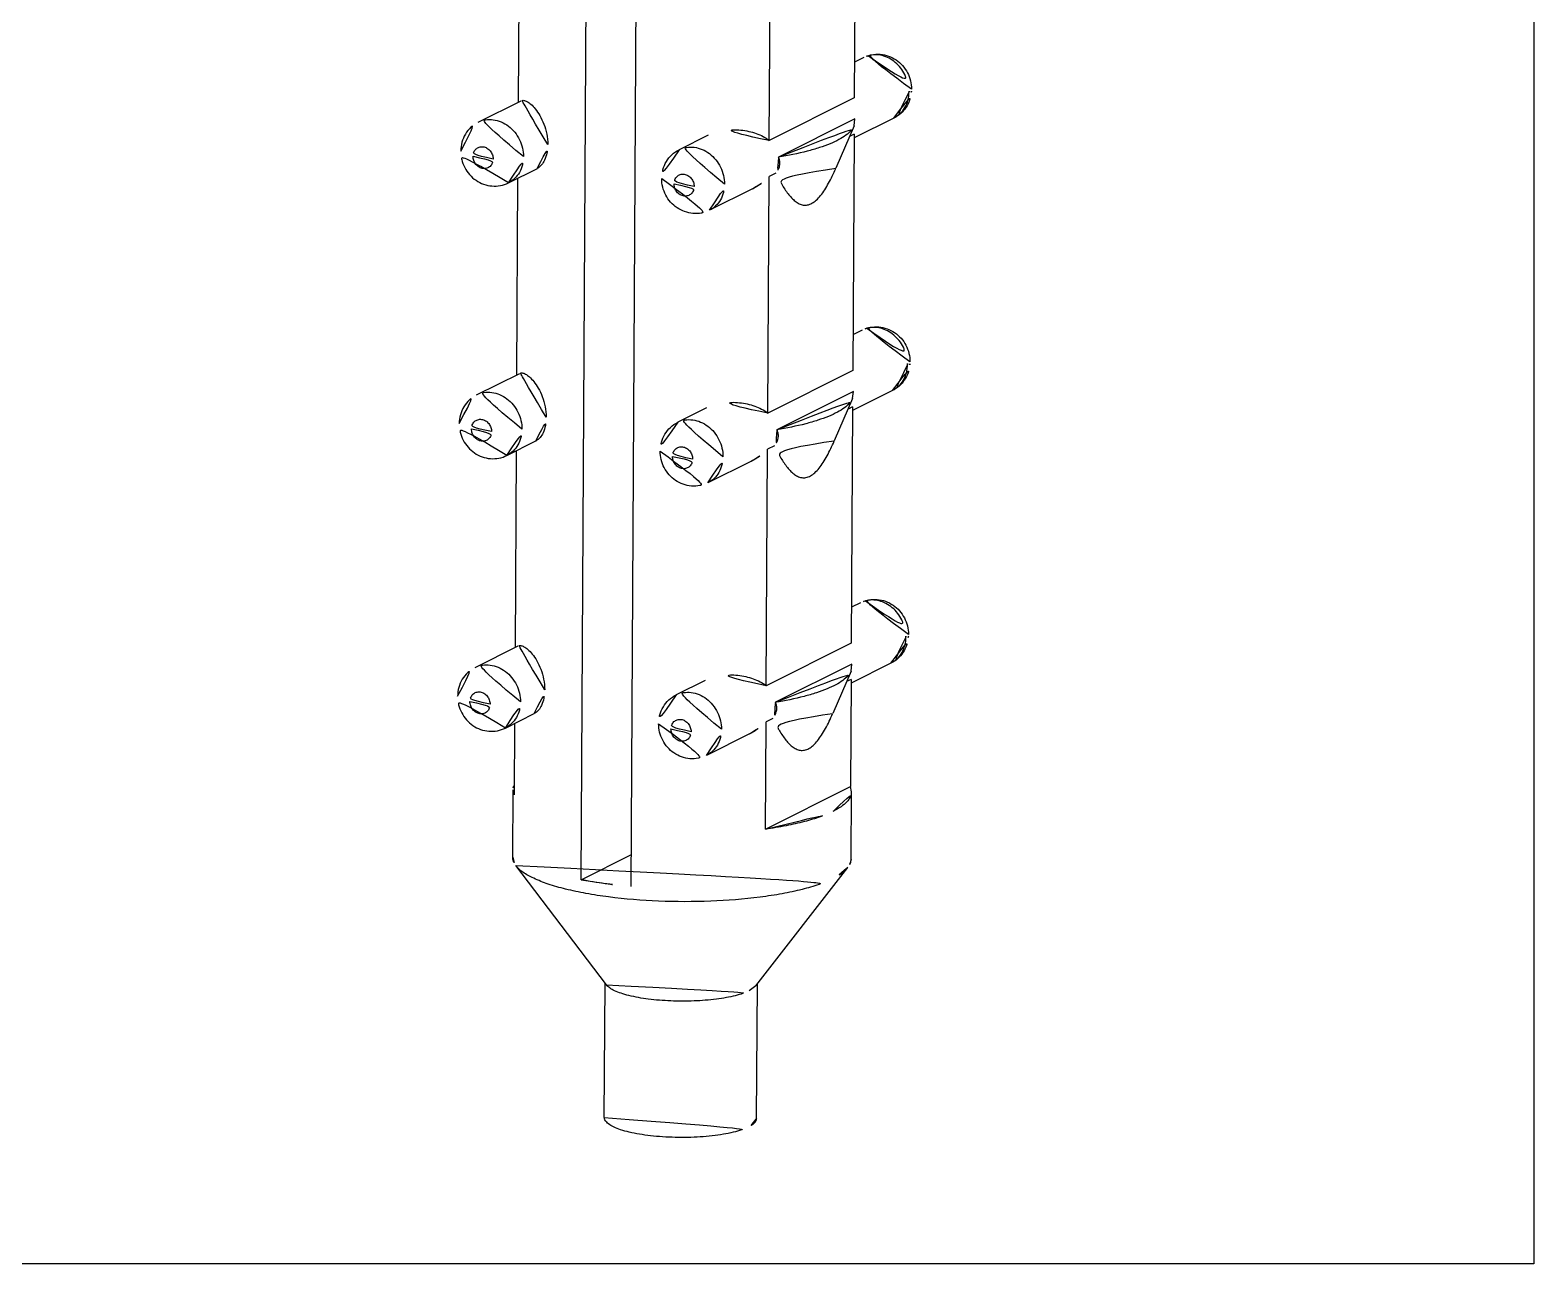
# Model space of a CAD drawing. Extents: x 16296660632 to 16296679688, y -37409620961 to -37409616551.
# Drawn here: x 16296678256.42 to 16296678283.07, y -37409617776.24 to -37409617754.37 of the extents above; entities that cross this region are included whole.
import ezdxf

# ---------------------------------------------------------------- set-up
doc = ezdxf.new("R2010")
doc.units = 0
doc.header["$LTSCALE"] = 10
doc.header["$MEASUREMENT"] = 0
doc.layers.get('0').update_dxf_attribs({"linetype": 'CONTINUOUS'})
doc.layers.add('02___PRT_ALL_AXES', color=7, linetype='CONTINUOUS')

msp = doc.modelspace()

# ---------------------------------------------------------------- linework, layer by layer
at = {"color": 7, "linetype": 'Continuous'}
for p, q in [((16296678266.1833, -37409617769.431892), (16296678266.347839, -37409617740.154747)), ((16296678267.074141, -37409617769.553589), (16296678267.23868, -37409617740.276451)), ((16296678271.03886, -37409617755.94754), (16296678269.68301, -37409617756.625267)), ((16296678271.02413, -37409617756.071159), (16296678271.03886, -37409617755.94754)), ((16296678271.024151, -37409617756.070992), (16296678270.698971, -37409617756.822372)), ((16296678271.02342, -37409617756.218117), (16296678270.9431, -37409617756.25827)), ((16296678269.63707, -37409617756.911102), (16296678269.516689, -37409617756.971283)), ((16296678271.011709, -37409617760.778748), (16296678269.655861, -37409617761.456482)), ((16296678270.996981, -37409617760.902367), (16296678271.011709, -37409617760.778748)), ((16296678270.997, -37409617760.902206), (16296678270.67182, -37409617761.65358)), ((16296678270.99626, -37409617761.049339), (16296678270.915951, -37409617761.089493)), ((16296678269.609921, -37409617761.742317), (16296678269.48954, -37409617761.80249)), ((16296678270.98456, -37409617765.609962), (16296678269.62871, -37409617766.287689)), ((16296678270.96983, -37409617765.733582), (16296678270.98456, -37409617765.609962)), ((16296678270.969851, -37409617765.733414), (16296678270.64467, -37409617766.484787)), ((16296678270.96911, -37409617765.880547), (16296678270.8888, -37409617765.920692)), ((16296678269.582769, -37409617766.573517), (16296678269.462391, -37409617766.633698)), ((16296678264.978029, -37409617767.837837), (16296678264.99752, -37409617767.927116)), ((16296678269.4517, -37409617768.535591), (16296678270.95842, -37409617767.78244)), ((16296678270.977921, -37409617767.871719), (16296678270.95842, -37409617767.78244)), ((16296678266.1833, -37409617769.431892), (16296678267.07733, -37409617768.985008))]:
    msp.add_line(p, q, dxfattribs=at)
msp.add_lwpolyline([(16296678283.07406, -37409617776.240463), (16296678229.75769, -37409617776.240463), (16296678229.75769, -37409617693.900749), (16296678283.07406, -37409617693.900749)], close=True)
for centre, radius, start, end in [((16296678271.393749, -37409617755.259872), 0.447859, 105.0907784, 116.5407124), ((16296678271.363871, -37409617755.465477), 0.632541, 359.6900716, 3.3253834), ((16296678271.4356, -37409617755.41906), 0.604471, 354.7316924, 359.6765207), ((16296678271.3666, -37409617760.091087), 0.447859, 105.0907784, 116.5407124), ((16296678271.33672, -37409617760.296692), 0.632541, 359.6900716, 3.3253834), ((16296678271.408449, -37409617760.250267), 0.604471, 354.7316924, 359.6765207), ((16296678271.339451, -37409617764.922287), 0.447859, 105.0907784, 116.5407124), ((16296678271.38129, -37409617765.081482), 0.604471, 354.7316924, 359.6765207), ((16296678271.309561, -37409617765.127907), 0.632541, 359.6900716, 3.3253834)]:
    msp.add_arc(centre, radius, start, end, dxfattribs=at)
for points, knots in [([(16296678272.04006, -37409617755.422478), (16296678272.04034, -37409617755.371872), (16296678272.02816, -37409617755.270027), (16296678271.973789, -37409617755.126503), (16296678271.8867, -37409617755.000031), (16296678271.771919, -37409617754.898483), (16296678271.635889, -37409617754.828743), (16296678271.48683, -37409617754.796227), (16296678271.334801, -37409617754.804207), (16296678271.23844, -37409617754.836807), (16296678271.19363, -37409617754.859207)], [0, 0, 0, 0, 0.125412163, 0.251172451, 0.376846193, 0.502210914, 0.627115299, 0.751613101, 0.875868664, 1, 1, 1, 1]), ([(16296678271.277149, -37409617754.827461), (16296678271.316299, -37409617754.81691), (16296678271.398951, -37409617754.806213), (16296678271.52446, -37409617754.82254), (16296678271.6462, -37409617754.869682), (16296678271.795851, -37409617754.970551), (16296678271.940121, -37409617755.155121), (16296678271.990049, -37409617755.337341), (16296678271.99534, -37409617755.428787)], [0, 0, 0, 0, 0.114836293, 0.232872755, 0.355002748, 0.481207114, 0.740522847, 1, 1, 1, 1]), ([(16296678271.996401, -37409617755.46891), (16296678271.99612, -37409617755.518112), (16296678271.984159, -37409617755.61512), (16296678271.93079, -37409617755.748833), (16296678271.84539, -37409617755.859398), (16296678271.770189, -37409617755.91256), (16296678271.73016, -37409617755.932571)], [0, 0, 0, 0, 0.26305497, 0.516337838, 0.760764768, 1, 1, 1, 1]), ([(16296678271.730169, -37409617755.932579), (16296678271.77289, -37409617755.911217), (16296678271.85314, -37409617755.856972), (16296678271.948231, -37409617755.74749), (16296678272.01276, -37409617755.617348), (16296678272.0331, -37409617755.522423), (16296678272.037519, -37409617755.474564)], [0, 0, 0, 0, 0.24938222, 0.499005027, 0.74905058, 1, 1, 1, 1]), ([(16296678265.16214, -37409617756.617126), (16296678265.16242, -37409617756.56575), (16296678265.150221, -37409617756.461662), (16296678265.09691, -37409617756.313744), (16296678265.0119, -37409617756.181282), (16296678264.90078, -37409617756.073181), (16296678264.770729, -37409617755.996758), (16296678264.630171, -37409617755.957527), (16296678264.488701, -37409617755.958763), (16296678264.399879, -37409617755.987167), (16296678264.359369, -37409617756.007431)], [0, 0, 0, 0, 0.129451959, 0.261224906, 0.393027892, 0.522644409, 0.648310085, 0.769235401, 0.885888901, 1, 1, 1, 1]), ([(16296678264.049471, -37409617756.517517), (16296678264.04977, -37409617756.465118), (16296678264.063999, -37409617756.360031), (16296678264.126261, -37409617756.214127), (16296678264.22584, -37409617756.090988), (16296678264.312811, -37409617756.030693), (16296678264.359369, -37409617756.007423)], [0, 0, 0, 0, 0.250995241, 0.50113091, 0.750689667, 1, 1, 1, 1]), ([(16296678269.68301, -37409617756.625267), (16296678269.85409, -37409617756.597412), (16296678270.098459, -37409617756.548882), (16296678270.401899, -37409617756.46196), (16296678270.590349, -37409617756.394073), (16296678270.748421, -37409617756.321274), (16296678270.874649, -37409617756.244209), (16296678270.96801, -37409617756.163513), (16296678271.01083, -37409617756.101707), (16296678271.024059, -37409617756.071159)], [0, 0, 0, 0, 0.349334638, 0.501144104, 0.635835368, 0.752632332, 0.851368115, 0.932906752, 1, 1, 1, 1]), ([(16296678264.624081, -37409617756.659279), (16296678264.624229, -37409617756.633636), (16296678264.614941, -37409617756.581581), (16296678264.576509, -37409617756.513268), (16296678264.51866, -37409617756.462418), (16296678264.449039, -37409617756.43689), (16296678264.377569, -37409617756.441833), (16296678264.31649, -37409617756.477783), (16296678264.276621, -37409617756.537949), (16296678264.267891, -37409617756.586128), (16296678264.26775, -37409617756.610603)], [0, 0, 0, 0, 0.13222119, 0.266287333, 0.39709956, 0.521213518, 0.638907507, 0.754510424, 0.873783701, 1, 1, 1, 1]), ([(16296678267.92271, -37409617756.494202), (16296678267.87615, -37409617756.517471), (16296678267.789181, -37409617756.577766), (16296678267.6896, -37409617756.700897), (16296678267.627331, -37409617756.846809), (16296678267.61311, -37409617756.951897), (16296678267.61281, -37409617757.004303)], [0, 0, 0, 0, 0.249297278, 0.498857891, 0.749003889, 1, 1, 1, 1]), ([(16296678268.725479, -37409617757.103897), (16296678268.72576, -37409617757.052528), (16296678268.71356, -37409617756.948441), (16296678268.66025, -37409617756.800507), (16296678268.57523, -37409617756.66806), (16296678268.464121, -37409617756.559959), (16296678268.33407, -37409617756.483543), (16296678268.193501, -37409617756.444313), (16296678268.05204, -37409617756.445534), (16296678267.963209, -37409617756.473953), (16296678267.92271, -37409617756.494209)], [0, 0, 0, 0, 0.129451958, 0.261224906, 0.393027891, 0.522644409, 0.648310085, 0.769235401, 0.885888901, 1, 1, 1, 1]), ([(16296678264.895901, -37409617757.080803), (16296678264.851101, -37409617757.103203), (16296678264.75473, -37409617757.135788), (16296678264.60269, -37409617757.143784), (16296678264.453621, -37409617757.111259), (16296678264.31757, -37409617757.041489), (16296678264.202801, -37409617756.939934), (16296678264.115721, -37409617756.813461), (16296678264.061371, -37409617756.669937), (16296678264.049191, -37409617756.568123), (16296678264.049471, -37409617756.517517)], [0, 0, 0, 0, 0.124126653, 0.248392657, 0.372910641, 0.497833568, 0.623206885, 0.748876612, 0.874606125, 1, 1, 1, 1]), ([(16296678264.26775, -37409617756.610603), (16296678264.267611, -37409617756.636253), (16296678264.276899, -37409617756.688301), (16296678264.315319, -37409617756.756622), (16296678264.37318, -37409617756.807457), (16296678264.442789, -37409617756.833), (16296678264.514271, -37409617756.828056), (16296678264.57535, -37409617756.792099), (16296678264.61521, -37409617756.731941), (16296678264.623949, -37409617756.683762), (16296678264.624081, -37409617756.659279)], [0, 0, 0, 0, 0.13222119, 0.266287333, 0.39709956, 0.521213518, 0.638907507, 0.754510424, 0.873783701, 1, 1, 1, 1]), ([(16296678264.895901, -37409617757.080788), (16296678264.93593, -37409617757.060783), (16296678265.01112, -37409617757.007607), (16296678265.096531, -37409617756.897057), (16296678265.149891, -37409617756.763344), (16296678265.16186, -37409617756.666344), (16296678265.16214, -37409617756.617126)], [0, 0, 0, 0, 0.239235232, 0.483662162, 0.73694503, 1, 1, 1, 1]), ([(16296678269.68301, -37409617756.625267), (16296678269.692209, -37409617756.644737), (16296678269.70694, -37409617756.687782), (16296678269.709749, -37409617756.760674), (16296678269.68651, -37409617756.838913), (16296678269.655609, -37409617756.887413), (16296678269.63707, -37409617756.911102)], [0, 0, 0, 0, 0.211465199, 0.441327156, 0.704593952, 1, 1, 1, 1]), ([(16296678267.61281, -37409617757.004303), (16296678267.61253, -37409617757.054909), (16296678267.62472, -37409617757.156754), (16296678267.679079, -37409617757.300293), (16296678267.76618, -37409617757.42675), (16296678267.880951, -37409617757.528297), (16296678268.016979, -37409617757.598053), (16296678268.16604, -37409617757.630547), (16296678268.318069, -37409617757.622566), (16296678268.41444, -37409617757.589973), (16296678268.45924, -37409617757.567574)], [0, 0, 0, 0, 0.125412162, 0.251172451, 0.376846193, 0.502210914, 0.627115299, 0.751613101, 0.875868664, 1, 1, 1, 1]), ([(16296678268.18742, -37409617757.146057), (16296678268.187571, -37409617757.120407), (16296678268.17828, -37409617757.068359), (16296678268.139851, -37409617757.000053), (16296678268.082001, -37409617756.949203), (16296678268.012381, -37409617756.923668), (16296678267.94091, -37409617756.928596), (16296678267.879829, -37409617756.964561), (16296678267.83996, -37409617757.024727), (16296678267.83123, -37409617757.072906), (16296678267.831091, -37409617757.097382)], [0, 0, 0, 0, 0.132221257, 0.26628734, 0.397099522, 0.521213448, 0.638907473, 0.75451043, 0.873783761, 1, 1, 1, 1]), ([(16296678270.696831, -37409617756.827332), (16296678270.65831, -37409617756.916412), (16296678270.597931, -37409617757.045242), (16296678270.505251, -37409617757.203697), (16296678270.433969, -37409617757.304703), (16296678270.359261, -37409617757.386742), (16296678270.281281, -37409617757.445557), (16296678270.20051, -37409617757.477142), (16296678270.12019, -37409617757.478378), (16296678270.04517, -37409617757.453117), (16296678269.97617, -37409617757.408028), (16296678269.911791, -37409617757.347939), (16296678269.82876, -37409617757.249184), (16296678269.734791, -37409617757.103104), (16296678269.66923, -37409617756.977333), (16296678269.63707, -37409617756.911102)], [0, 0, 0, 0, 0.173087809, 0.253248541, 0.327149648, 0.39319113, 0.450410232, 0.499910326, 0.545212741, 0.590633428, 0.638989322, 0.691185098, 0.747191114, 0.868708797, 1, 1, 1, 1]), ([(16296678267.831091, -37409617757.097382), (16296678267.83095, -37409617757.123016), (16296678267.840231, -37409617757.175079), (16296678267.87866, -37409617757.243401), (16296678267.93652, -37409617757.294243), (16296678268.00613, -37409617757.319771), (16296678268.0776, -37409617757.314827), (16296678268.138691, -37409617757.278877), (16296678268.178551, -37409617757.218719), (16296678268.18729, -37409617757.17054), (16296678268.18742, -37409617757.146057)], [0, 0, 0, 0, 0.132221257, 0.26628734, 0.397099522, 0.521213448, 0.638907473, 0.75451043, 0.873783761, 1, 1, 1, 1]), ([(16296678268.45924, -37409617757.567574), (16296678268.499269, -37409617757.547546), (16296678268.574459, -37409617757.494392), (16296678268.659861, -37409617757.383827), (16296678268.71323, -37409617757.250107), (16296678268.725201, -37409617757.153107), (16296678268.725479, -37409617757.103897)], [0, 0, 0, 0, 0.239235232, 0.483662162, 0.73694503, 1, 1, 1, 1]), ([(16296678272.012911, -37409617760.253677), (16296678272.013189, -37409617760.203079), (16296678272.001011, -37409617760.101227), (16296678271.94664, -37409617759.957703), (16296678271.859541, -37409617759.831238), (16296678271.74477, -37409617759.729691), (16296678271.60874, -37409617759.659943), (16296678271.459681, -37409617759.627434), (16296678271.30765, -37409617759.635422), (16296678271.21129, -37409617759.668007), (16296678271.166479, -37409617759.690407)], [0, 0, 0, 0, 0.125412163, 0.251172451, 0.376846193, 0.502210914, 0.627115299, 0.751613101, 0.875868664, 1, 1, 1, 1]), ([(16296678271.25, -37409617759.658669), (16296678271.28915, -37409617759.648117), (16296678271.371799, -37409617759.637428), (16296678271.497311, -37409617759.653748), (16296678271.619049, -37409617759.700897), (16296678271.7687, -37409617759.801758), (16296678271.91297, -37409617759.986343), (16296678271.9629, -37409617760.168549), (16296678271.968189, -37409617760.260002)], [0, 0, 0, 0, 0.114836293, 0.232872755, 0.355002748, 0.481207114, 0.740522847, 1, 1, 1, 1]), ([(16296678271.703011, -37409617760.763786), (16296678271.745741, -37409617760.742432), (16296678271.825991, -37409617760.688179), (16296678271.92108, -37409617760.578697), (16296678271.985609, -37409617760.448563), (16296678272.005951, -37409617760.353638), (16296678272.010361, -37409617760.305771)], [0, 0, 0, 0, 0.24938222, 0.499005027, 0.74905058, 1, 1, 1, 1]), ([(16296678271.96925, -37409617760.300117), (16296678271.968969, -37409617760.349327), (16296678271.957001, -37409617760.446327), (16296678271.903641, -37409617760.580048), (16296678271.818239, -37409617760.690613), (16296678271.74304, -37409617760.743767), (16296678271.703011, -37409617760.763779)], [0, 0, 0, 0, 0.26305497, 0.516337838, 0.760764768, 1, 1, 1, 1]), ([(16296678265.134979, -37409617761.448334), (16296678265.135269, -37409617761.396973), (16296678265.12307, -37409617761.29287), (16296678265.069759, -37409617761.144943), (16296678264.984739, -37409617761.012489), (16296678264.873631, -37409617760.904404), (16296678264.74358, -37409617760.827972), (16296678264.60301, -37409617760.788742), (16296678264.46155, -37409617760.78997), (16296678264.372721, -37409617760.81839), (16296678264.33222, -37409617760.838638)], [0, 0, 0, 0, 0.129451959, 0.261224906, 0.393027892, 0.522644409, 0.648310085, 0.769235401, 0.885888901, 1, 1, 1, 1]), ([(16296678264.02232, -37409617761.348732), (16296678264.022619, -37409617761.296333), (16296678264.03684, -37409617761.191238), (16296678264.0991, -37409617761.045341), (16296678264.19869, -37409617760.922203), (16296678264.28566, -37409617760.861908), (16296678264.33222, -37409617760.838631)], [0, 0, 0, 0, 0.250995241, 0.50113091, 0.750689667, 1, 1, 1, 1]), ([(16296678269.655861, -37409617761.456482), (16296678269.826941, -37409617761.428627), (16296678270.07131, -37409617761.380089), (16296678270.37475, -37409617761.293167), (16296678270.56319, -37409617761.225281), (16296678270.72127, -37409617761.152473), (16296678270.8475, -37409617761.075417), (16296678270.940861, -37409617760.994713), (16296678270.983681, -37409617760.932907), (16296678270.99691, -37409617760.902367)], [0, 0, 0, 0, 0.349334638, 0.501144104, 0.635835368, 0.752632332, 0.851368115, 0.932906752, 1, 1, 1, 1]), ([(16296678264.59693, -37409617761.490494), (16296678264.59708, -37409617761.464851), (16296678264.58779, -37409617761.412788), (16296678264.54936, -37409617761.344467), (16296678264.49151, -37409617761.293633), (16296678264.42189, -37409617761.268097), (16296678264.35042, -37409617761.273041), (16296678264.289339, -37409617761.308998), (16296678264.24947, -37409617761.369164), (16296678264.24074, -37409617761.417343), (16296678264.240601, -37409617761.441818)], [0, 0, 0, 0, 0.13222119, 0.266287333, 0.39709956, 0.521213518, 0.638907507, 0.754510424, 0.873783701, 1, 1, 1, 1]), ([(16296678267.895559, -37409617761.325409), (16296678267.849001, -37409617761.348679), (16296678267.76203, -37409617761.408974), (16296678267.662451, -37409617761.53212), (16296678267.60018, -37409617761.678017), (16296678267.58596, -37409617761.783112), (16296678267.585661, -37409617761.83551)], [0, 0, 0, 0, 0.249297278, 0.498857891, 0.749003889, 1, 1, 1, 1]), ([(16296678268.69832, -37409617761.935112), (16296678268.69861, -37409617761.883743), (16296678268.686411, -37409617761.779648), (16296678268.633089, -37409617761.631721), (16296678268.54808, -37409617761.499268), (16296678268.43697, -37409617761.391167), (16296678268.306919, -37409617761.314751), (16296678268.166349, -37409617761.27552), (16296678268.024891, -37409617761.276749), (16296678267.93606, -37409617761.305168), (16296678267.895559, -37409617761.325417)], [0, 0, 0, 0, 0.129451958, 0.261224906, 0.393027891, 0.522644409, 0.648310085, 0.769235401, 0.885888901, 1, 1, 1, 1]), ([(16296678264.86875, -37409617761.91201), (16296678264.82395, -37409617761.934402), (16296678264.727579, -37409617761.967003), (16296678264.575541, -37409617761.974983), (16296678264.42646, -37409617761.942467), (16296678264.290421, -37409617761.872704), (16296678264.17564, -37409617761.771141), (16296678264.08857, -37409617761.644669), (16296678264.03422, -37409617761.50116), (16296678264.022039, -37409617761.39933), (16296678264.02232, -37409617761.348732)], [0, 0, 0, 0, 0.124126653, 0.248392657, 0.372910641, 0.497833568, 0.623206885, 0.748876612, 0.874606125, 1, 1, 1, 1]), ([(16296678264.240601, -37409617761.441818), (16296678264.240459, -37409617761.467461), (16296678264.249741, -37409617761.519524), (16296678264.28817, -37409617761.58783), (16296678264.346029, -37409617761.638672), (16296678264.41564, -37409617761.664207), (16296678264.48711, -37409617761.659271), (16296678264.548189, -37409617761.623306), (16296678264.58806, -37409617761.563148), (16296678264.5968, -37409617761.514969), (16296678264.59693, -37409617761.490494)], [0, 0, 0, 0, 0.13222119, 0.266287333, 0.39709956, 0.521213518, 0.638907507, 0.754510424, 0.873783701, 1, 1, 1, 1]), ([(16296678264.86875, -37409617761.912003), (16296678264.90877, -37409617761.891983), (16296678264.983971, -37409617761.838821), (16296678265.06937, -37409617761.728256), (16296678265.12274, -37409617761.594551), (16296678265.13471, -37409617761.497543), (16296678265.134979, -37409617761.448334)], [0, 0, 0, 0, 0.239235232, 0.483662162, 0.73694503, 1, 1, 1, 1]), ([(16296678269.655861, -37409617761.456482), (16296678269.66506, -37409617761.475952), (16296678269.67979, -37409617761.518997), (16296678269.6826, -37409617761.591873), (16296678269.659361, -37409617761.670113), (16296678269.62846, -37409617761.718628), (16296678269.609921, -37409617761.742317)], [0, 0, 0, 0, 0.211465199, 0.441327156, 0.704593952, 1, 1, 1, 1]), ([(16296678267.585661, -37409617761.83551), (16296678267.585381, -37409617761.886124), (16296678267.597561, -37409617761.987961), (16296678267.65193, -37409617762.131493), (16296678267.739031, -37409617762.257957), (16296678267.8538, -37409617762.359497), (16296678267.98983, -37409617762.429253), (16296678268.138889, -37409617762.461761), (16296678268.29092, -37409617762.453773), (16296678268.38728, -37409617762.421181), (16296678268.432091, -37409617762.398788)], [0, 0, 0, 0, 0.125412162, 0.251172451, 0.376846193, 0.502210914, 0.627115299, 0.751613101, 0.875868664, 1, 1, 1, 1]), ([(16296678268.160271, -37409617761.977272), (16296678268.160419, -37409617761.95163), (16296678268.151119, -37409617761.899567), (16296678268.1127, -37409617761.831253), (16296678268.05485, -37409617761.780411), (16296678267.985229, -37409617761.754883), (16296678267.913759, -37409617761.759811), (16296678267.852671, -37409617761.795776), (16296678267.812811, -37409617761.855927), (16296678267.804079, -37409617761.904114), (16296678267.80394, -37409617761.928589)], [0, 0, 0, 0, 0.132221257, 0.26628734, 0.397099522, 0.521213448, 0.638907473, 0.75451043, 0.873783761, 1, 1, 1, 1]), ([(16296678270.66968, -37409617761.658546), (16296678270.631161, -37409617761.74762), (16296678270.57078, -37409617761.876457), (16296678270.4781, -37409617762.034912), (16296678270.40682, -37409617762.13591), (16296678270.332109, -37409617762.217957), (16296678270.254129, -37409617762.276756), (16296678270.173361, -37409617762.308357), (16296678270.093031, -37409617762.309593), (16296678270.018021, -37409617762.284317), (16296678269.94902, -37409617762.239243), (16296678269.88463, -37409617762.179153), (16296678269.801611, -37409617762.080391), (16296678269.70764, -37409617761.934303), (16296678269.642071, -37409617761.808533), (16296678269.609921, -37409617761.742317)], [0, 0, 0, 0, 0.173087809, 0.253248541, 0.327149648, 0.39319113, 0.450410232, 0.499910326, 0.545212741, 0.590633428, 0.638989322, 0.691185098, 0.747191114, 0.868708797, 1, 1, 1, 1]), ([(16296678267.80394, -37409617761.928589), (16296678267.803789, -37409617761.954239), (16296678267.81308, -37409617762.006287), (16296678267.851509, -37409617762.074608), (16296678267.909361, -37409617762.12545), (16296678267.978979, -37409617762.150993), (16296678268.050449, -37409617762.146049), (16296678268.11153, -37409617762.110077), (16296678268.1514, -37409617762.049927), (16296678268.16013, -37409617762.001747), (16296678268.160271, -37409617761.977272)], [0, 0, 0, 0, 0.132221257, 0.26628734, 0.397099522, 0.521213448, 0.638907473, 0.75451043, 0.873783761, 1, 1, 1, 1]), ([(16296678268.432091, -37409617762.398781), (16296678268.472111, -37409617762.378761), (16296678268.54731, -37409617762.3256), (16296678268.63271, -37409617762.215042), (16296678268.686081, -37409617762.081329), (16296678268.69805, -37409617761.984322), (16296678268.69832, -37409617761.935112)], [0, 0, 0, 0, 0.239235232, 0.483662162, 0.73694503, 1, 1, 1, 1]), ([(16296678271.98576, -37409617765.0849), (16296678271.98604, -37409617765.034286), (16296678271.97385, -37409617764.932449), (16296678271.919491, -37409617764.788918), (16296678271.83239, -37409617764.662453), (16296678271.717621, -37409617764.560913), (16296678271.581579, -37409617764.491158), (16296678271.432529, -37409617764.458649), (16296678271.2805, -37409617764.466637), (16296678271.184139, -37409617764.499229), (16296678271.13933, -37409617764.521622)], [0, 0, 0, 0, 0.125412163, 0.251172451, 0.376846193, 0.502210914, 0.627115299, 0.751613101, 0.875868664, 1, 1, 1, 1]), ([(16296678271.222851, -37409617764.489883), (16296678271.26199, -37409617764.479317), (16296678271.34465, -37409617764.468643), (16296678271.47015, -37409617764.484962), (16296678271.59189, -37409617764.532097), (16296678271.74155, -37409617764.632973), (16296678271.88582, -37409617764.817543), (16296678271.93574, -37409617764.999763), (16296678271.94104, -37409617765.091209)], [0, 0, 0, 0, 0.114836293, 0.232872755, 0.355002748, 0.481207114, 0.740522847, 1, 1, 1, 1]), ([(16296678271.675859, -37409617765.595001), (16296678271.71859, -37409617765.573639), (16296678271.79884, -37409617765.519386), (16296678271.89393, -37409617765.409897), (16296678271.95846, -37409617765.27977), (16296678271.9788, -37409617765.184837), (16296678271.98321, -37409617765.136993)], [0, 0, 0, 0, 0.24938222, 0.499005027, 0.74905058, 1, 1, 1, 1]), ([(16296678271.942101, -37409617765.131317), (16296678271.94182, -37409617765.180527), (16296678271.92985, -37409617765.277542), (16296678271.87649, -37409617765.411247), (16296678271.79108, -37409617765.521812), (16296678271.715891, -37409617765.574966), (16296678271.675859, -37409617765.594994)], [0, 0, 0, 0, 0.26305497, 0.516337838, 0.760764768, 1, 1, 1, 1]), ([(16296678265.10783, -37409617766.279549), (16296678265.10812, -37409617766.228172), (16296678265.095921, -37409617766.124077), (16296678265.042601, -37409617765.976158), (16296678264.95759, -37409617765.843697), (16296678264.846479, -37409617765.735603), (16296678264.716431, -37409617765.65918), (16296678264.575859, -37409617765.619949), (16296678264.434401, -37409617765.621178), (16296678264.34557, -37409617765.649597), (16296678264.305071, -37409617765.669853)], [0, 0, 0, 0, 0.129451959, 0.261224906, 0.393027892, 0.522644409, 0.648310085, 0.769235401, 0.885888901, 1, 1, 1, 1]), ([(16296678263.995171, -37409617766.179947), (16296678263.99547, -37409617766.127541), (16296678264.009689, -37409617766.022453), (16296678264.071951, -37409617765.876556), (16296678264.171539, -37409617765.75341), (16296678264.258511, -37409617765.693123), (16296678264.305071, -37409617765.669853)], [0, 0, 0, 0, 0.250995241, 0.50113091, 0.750689667, 1, 1, 1, 1]), ([(16296678269.62871, -37409617766.287689), (16296678269.799789, -37409617766.259827), (16296678270.044161, -37409617766.211304), (16296678270.347601, -37409617766.124367), (16296678270.536039, -37409617766.056488), (16296678270.69412, -37409617765.983688), (16296678270.820351, -37409617765.906631), (16296678270.91371, -37409617765.825928), (16296678270.95653, -37409617765.76413), (16296678270.969761, -37409617765.733582)], [0, 0, 0, 0, 0.349334638, 0.501144104, 0.635835368, 0.752632332, 0.851368115, 0.932906752, 1, 1, 1, 1]), ([(16296678264.56978, -37409617766.321701), (16296678264.569929, -37409617766.296059), (16296678264.560631, -37409617766.244003), (16296678264.522209, -37409617766.175682), (16296678264.464359, -37409617766.12484), (16296678264.394739, -37409617766.099312), (16296678264.323271, -37409617766.104248), (16296678264.26218, -37409617766.140213), (16296678264.222321, -37409617766.200371), (16296678264.213579, -37409617766.248543), (16296678264.213449, -37409617766.273033)], [0, 0, 0, 0, 0.13222119, 0.266287333, 0.39709956, 0.521213518, 0.638907507, 0.754510424, 0.873783701, 1, 1, 1, 1]), ([(16296678268.671169, -37409617766.766327), (16296678268.671459, -37409617766.714951), (16296678268.65926, -37409617766.610863), (16296678268.60594, -37409617766.462936), (16296678268.520929, -37409617766.330467), (16296678268.409821, -37409617766.222382), (16296678268.27977, -37409617766.145958), (16296678268.1392, -37409617766.106728), (16296678267.99774, -37409617766.107964), (16296678267.908911, -37409617766.136383), (16296678267.86841, -37409617766.156631)], [0, 0, 0, 0, 0.129451958, 0.261224906, 0.393027891, 0.522644409, 0.648310085, 0.769235401, 0.885888901, 1, 1, 1, 1]), ([(16296678264.8416, -37409617766.743217), (16296678264.796789, -37409617766.76561), (16296678264.70043, -37409617766.79821), (16296678264.548389, -37409617766.806198), (16296678264.399309, -37409617766.773666), (16296678264.263269, -37409617766.703911), (16296678264.148491, -37409617766.602348), (16296678264.06142, -37409617766.475883), (16296678264.007059, -37409617766.332367), (16296678263.99489, -37409617766.230553), (16296678263.995171, -37409617766.179947)], [0, 0, 0, 0, 0.124126653, 0.248392657, 0.372910641, 0.497833568, 0.623206885, 0.748876612, 0.874606125, 1, 1, 1, 1]), ([(16296678264.213449, -37409617766.273033), (16296678264.213301, -37409617766.298668), (16296678264.222589, -37409617766.350723), (16296678264.261021, -37409617766.419037), (16296678264.318871, -37409617766.469887), (16296678264.388491, -37409617766.495407), (16296678264.459961, -37409617766.490479), (16296678264.52104, -37409617766.454521), (16296678264.560909, -37409617766.394363), (16296678264.569639, -37409617766.346184), (16296678264.56978, -37409617766.321701)], [0, 0, 0, 0, 0.13222119, 0.266287333, 0.39709956, 0.521213518, 0.638907507, 0.754510424, 0.873783701, 1, 1, 1, 1]), ([(16296678264.8416, -37409617766.74321), (16296678264.88162, -37409617766.723198), (16296678264.95682, -37409617766.670036), (16296678265.042219, -37409617766.559471), (16296678265.095591, -37409617766.425758), (16296678265.107559, -37409617766.328751), (16296678265.10783, -37409617766.279549)], [0, 0, 0, 0, 0.239235232, 0.483662162, 0.73694503, 1, 1, 1, 1]), ([(16296678267.868401, -37409617766.156616), (16296678267.82185, -37409617766.179893), (16296678267.73488, -37409617766.240189), (16296678267.63529, -37409617766.363327), (16296678267.57303, -37409617766.509216), (16296678267.558809, -37409617766.614319), (16296678267.55851, -37409617766.666733)], [0, 0, 0, 0, 0.249297278, 0.498857891, 0.749003889, 1, 1, 1, 1]), ([(16296678269.62871, -37409617766.287689), (16296678269.637911, -37409617766.307167), (16296678269.652639, -37409617766.350197), (16296678269.655451, -37409617766.423088), (16296678269.63221, -37409617766.501328), (16296678269.601311, -37409617766.549843), (16296678269.582769, -37409617766.573517)], [0, 0, 0, 0, 0.211465199, 0.441327156, 0.704593952, 1, 1, 1, 1]), ([(16296678267.55851, -37409617766.666733), (16296678267.558229, -37409617766.717331), (16296678267.57041, -37409617766.819168), (16296678267.624769, -37409617766.962708), (16296678267.71187, -37409617767.089172), (16296678267.826651, -37409617767.190712), (16296678267.962681, -37409617767.260468), (16296678268.11174, -37409617767.292976), (16296678268.263769, -37409617767.284981), (16296678268.36013, -37409617767.252403), (16296678268.40494, -37409617767.230003)], [0, 0, 0, 0, 0.125412162, 0.251172451, 0.376846193, 0.502210914, 0.627115299, 0.751613101, 0.875868664, 1, 1, 1, 1]), ([(16296678268.13312, -37409617766.808479), (16296678268.133261, -37409617766.782837), (16296678268.12397, -37409617766.730782), (16296678268.08555, -37409617766.66246), (16296678268.027691, -37409617766.611618), (16296678267.958071, -37409617766.58609), (16296678267.8866, -37409617766.591026), (16296678267.82552, -37409617766.626984), (16296678267.78566, -37409617766.687149), (16296678267.77692, -37409617766.735321), (16296678267.776791, -37409617766.759804)], [0, 0, 0, 0, 0.132221257, 0.26628734, 0.397099522, 0.521213448, 0.638907473, 0.75451043, 0.873783761, 1, 1, 1, 1]), ([(16296678270.64253, -37409617766.489754), (16296678270.60401, -37409617766.578827), (16296678270.543631, -37409617766.707657), (16296678270.450939, -37409617766.866119), (16296678270.379669, -37409617766.967117), (16296678270.30496, -37409617767.049156), (16296678270.22698, -37409617767.107979), (16296678270.1462, -37409617767.139557), (16296678270.06588, -37409617767.1408), (16296678269.99087, -37409617767.11554), (16296678269.921869, -37409617767.07045), (16296678269.857479, -37409617767.010353), (16296678269.77446, -37409617766.911613), (16296678269.680479, -37409617766.765518), (16296678269.61492, -37409617766.639748), (16296678269.582769, -37409617766.573517)], [0, 0, 0, 0, 0.173087809, 0.253248541, 0.327149648, 0.39319113, 0.450410232, 0.499910326, 0.545212741, 0.590633428, 0.638989322, 0.691185098, 0.747191114, 0.868708797, 1, 1, 1, 1]), ([(16296678267.776791, -37409617766.759804), (16296678267.77664, -37409617766.785454), (16296678267.785931, -37409617766.837502), (16296678267.82436, -37409617766.905823), (16296678267.88221, -37409617766.956673), (16296678267.95183, -37409617766.982193), (16296678268.0233, -37409617766.977257), (16296678268.084379, -37409617766.941299), (16296678268.12425, -37409617766.881126), (16296678268.13298, -37409617766.832962), (16296678268.13312, -37409617766.808479)], [0, 0, 0, 0, 0.132221257, 0.26628734, 0.397099522, 0.521213448, 0.638907473, 0.75451043, 0.873783761, 1, 1, 1, 1]), ([(16296678268.40494, -37409617767.229988), (16296678268.44496, -37409617767.209976), (16296678268.520161, -37409617767.156807), (16296678268.60556, -37409617767.046249), (16296678268.65893, -37409617766.912537), (16296678268.6709, -37409617766.815529), (16296678268.671169, -37409617766.766327)], [0, 0, 0, 0, 0.239235232, 0.483662162, 0.73694503, 1, 1, 1, 1]), ([(16296678264.99069, -37409617767.76815), (16296678264.98864, -37409617767.773857), (16296678264.98151, -37409617767.796448), (16296678264.97813, -37409617767.820236), (16296678264.978029, -37409617767.837837)], [0, 0, 0, 0, 0.256459594, 1, 1, 1, 1]), ([(16296678270.65048, -37409617768.219856), (16296678270.699249, -37409617768.19548), (16296678270.78591, -37409617768.146461), (16296678270.891979, -37409617768.060966), (16296678270.960381, -37409617767.97023), (16296678270.977739, -37409617767.902702), (16296678270.977921, -37409617767.871719)], [0, 0, 0, 0, 0.327708956, 0.596202456, 0.81381354, 1, 1, 1, 1]), ([(16296678269.4517, -37409617768.535591), (16296678269.57399, -37409617768.518463), (16296678269.805981, -37409617768.480507), (16296678270.13073, -37409617768.408127), (16296678270.409941, -37409617768.324547), (16296678270.576929, -37409617768.256622), (16296678270.65048, -37409617768.219856)], [0, 0, 0, 0, 0.297779508, 0.566554725, 0.801727028, 1, 1, 1, 1]), ([(16296678266.1833, -37409617769.431892), (16296678266.32464, -37409617769.459686), (16296678266.62077, -37409617769.507736), (16296678266.91894, -37409617769.540222), (16296678267.074141, -37409617769.553589)], [0, 0, 0, 0, 0.480442195, 1, 1, 1, 1])]:
    msp.add_open_spline(points, degree=3, knots=knots, dxfattribs=at)
at = {"layer": '02___PRT_ALL_AXES', "color": 7, "linetype": 'Continuous'}
for p, q in [((16296678271.05057, -37409617751.386917), (16296678271.02702, -37409617755.577187)), ((16296678265.08609, -37409617752.168091), (16296678265.0665, -37409617755.653961)), ((16296678269.52029, -37409617756.330353), (16296678269.54384, -37409617752.140068)), ((16296678271.19363, -37409617754.859207), (16296678271.0306, -37409617754.940697)), ((16296678264.359369, -37409617756.007423), (16296678265.12215, -37409617755.626137)), ((16296678271.02702, -37409617755.577187), (16296678269.52029, -37409617756.330353)), ((16296678271.730169, -37409617755.932579), (16296678271.023041, -37409617756.286041)), ((16296678268.43527, -37409617756.237991), (16296678267.92271, -37409617756.494202)), ((16296678271.02342, -37409617756.218117), (16296678270.99987, -37409617760.408409)), ((16296678264.895901, -37409617757.080803), (16296678265.40859, -37409617756.824516)), ((16296678265.058941, -37409617756.999298), (16296678265.039351, -37409617760.485168)), ((16296678269.493139, -37409617761.161552), (16296678269.516689, -37409617756.971283)), ((16296678269.222019, -37409617757.186287), (16296678268.45924, -37409617757.567574)), ((16296678271.166479, -37409617759.690407), (16296678271.003441, -37409617759.771912)), ((16296678264.33222, -37409617760.838631), (16296678265.094999, -37409617760.457352)), ((16296678270.99987, -37409617760.408409), (16296678269.493139, -37409617761.161552)), ((16296678271.703011, -37409617760.763786), (16296678270.99588, -37409617761.117264)), ((16296678268.408119, -37409617761.069199), (16296678267.895559, -37409617761.325409)), ((16296678270.99626, -37409617761.049339), (16296678270.972719, -37409617765.239616)), ((16296678264.86875, -37409617761.91201), (16296678265.381439, -37409617761.655731)), ((16296678265.03179, -37409617761.830513), (16296678265.012199, -37409617765.316383)), ((16296678269.46599, -37409617765.992767), (16296678269.48954, -37409617761.80249)), ((16296678269.19486, -37409617762.017502), (16296678268.432091, -37409617762.398788)), ((16296678271.13933, -37409617764.521622), (16296678270.97629, -37409617764.603119)), ((16296678264.305071, -37409617765.669853), (16296678265.06785, -37409617765.288559)), ((16296678270.972719, -37409617765.239616), (16296678269.46599, -37409617765.992767)), ((16296678271.675859, -37409617765.595001), (16296678270.968731, -37409617765.948463)), ((16296678270.96911, -37409617765.880547), (16296678270.95842, -37409617767.78244)), ((16296678268.38097, -37409617765.900414), (16296678267.868401, -37409617766.156616)), ((16296678264.8416, -37409617766.743217), (16296678265.35429, -37409617766.486954)), ((16296678265.004641, -37409617766.66172), (16296678264.99752, -37409617767.927116)), ((16296678269.4517, -37409617768.535591), (16296678269.462391, -37409617766.633698)), ((16296678269.167709, -37409617766.848717), (16296678268.40494, -37409617767.230003)), ((16296678264.971319, -37409617769.030853), (16296678264.97802, -37409617767.837921)), ((16296678270.97122, -37409617769.064568), (16296678270.97793, -37409617767.871643)), ((16296678266.6343, -37409617771.2967), (16296678265.027559, -37409617769.181213)), ((16296678269.282881, -37409617771.311577), (16296678270.91329, -37409617769.214279)), ((16296678266.595409, -37409617773.644653), (16296678266.608801, -37409617771.263123)), ((16296678269.282881, -37409617771.311577), (16296678269.161591, -37409617771.400909)), ((16296678269.29537, -37409617773.659821), (16296678269.30876, -37409617771.27829))]:
    msp.add_line(p, q, dxfattribs=at)
for points, knots in [([(16296678265.59222, -37409617756.402153), (16296678265.592569, -37409617756.340057), (16296678265.57995, -37409617756.216133), (16296678265.529791, -37409617756.042717), (16296678265.45892, -37409617755.892921), (16296678265.37977, -37409617755.775383), (16296678265.302601, -37409617755.692017), (16296678265.24054, -37409617755.645523), (16296678265.19619, -37409617755.625381), (16296678265.168449, -37409617755.618469), (16296678265.143391, -37409617755.618309), (16296678265.128349, -37409617755.622993), (16296678265.121771, -37409617755.626343)], [0, 0, 0, 0, 0.188908674, 0.376073293, 0.54675457, 0.691061789, 0.805447283, 0.891159386, 0.924666629, 0.953027635, 0.977533432, 1, 1, 1, 1]), ([(16296678269.52029, -37409617756.330353), (16296678269.451521, -37409617756.276123), (16296678269.32958, -37409617756.215347), (16296678269.156071, -37409617756.16584), (16296678268.870661, -37409617756.119087), (16296678268.61031, -37409617756.150558), (16296678268.43412, -37409617756.238579)], [0, 0, 0, 0, 0.232176021, 0.353206422, 0.477864579, 1, 1, 1, 1]), ([(16296678265.40695, -37409617756.825333), (16296678265.465071, -37409617756.796333), (16296678265.53618, -37409617756.700104), (16296678265.58284, -37409617756.548111), (16296678265.59193, -37409617756.45266), (16296678265.59222, -37409617756.402153)], [0, 0, 0, 0, 0.406664804, 0.683745555, 1, 1, 1, 1]), ([(16296678269.22357, -37409617757.185516), (16296678269.250601, -37409617757.171951), (16296678269.356831, -37409617757.113327), (16296678269.45414, -37409617757.037514), (16296678269.516689, -37409617756.971283)], [0, 0, 0, 0, 0.249256891, 1, 1, 1, 1]), ([(16296678265.565069, -37409617761.23336), (16296678265.565411, -37409617761.171257), (16296678265.552799, -37409617761.04734), (16296678265.50264, -37409617760.873917), (16296678265.431761, -37409617760.724129), (16296678265.352619, -37409617760.60659), (16296678265.27544, -37409617760.523232), (16296678265.213381, -37409617760.47673), (16296678265.169041, -37409617760.456589), (16296678265.141291, -37409617760.449677), (16296678265.11624, -37409617760.449516), (16296678265.1012, -37409617760.454201), (16296678265.09461, -37409617760.457542)], [0, 0, 0, 0, 0.188908674, 0.376073293, 0.54675457, 0.691061789, 0.805447283, 0.891159386, 0.924666629, 0.953027635, 0.977533432, 1, 1, 1, 1]), ([(16296678269.493139, -37409617761.161552), (16296678269.42437, -37409617761.10733), (16296678269.302429, -37409617761.046562), (16296678269.12892, -37409617760.997063), (16296678268.84351, -37409617760.950302), (16296678268.58316, -37409617760.981773), (16296678268.406969, -37409617761.069794)], [0, 0, 0, 0, 0.232176021, 0.353206422, 0.477864579, 1, 1, 1, 1]), ([(16296678265.379801, -37409617761.656548), (16296678265.43792, -37409617761.627548), (16296678265.509029, -37409617761.531311), (16296678265.555691, -37409617761.379333), (16296678265.564779, -37409617761.283867), (16296678265.565069, -37409617761.23336)], [0, 0, 0, 0, 0.406664804, 0.683745555, 1, 1, 1, 1]), ([(16296678269.196421, -37409617762.016731), (16296678269.22345, -37409617762.003159), (16296678269.329679, -37409617761.944527), (16296678269.426991, -37409617761.868721), (16296678269.48954, -37409617761.80249)], [0, 0, 0, 0, 0.249256891, 1, 1, 1, 1]), ([(16296678265.53791, -37409617766.064568), (16296678265.53826, -37409617766.00248), (16296678265.52564, -37409617765.878548), (16296678265.475491, -37409617765.705139), (16296678265.40461, -37409617765.555344), (16296678265.32547, -37409617765.437798), (16296678265.248289, -37409617765.354446), (16296678265.18623, -37409617765.307938), (16296678265.14189, -37409617765.287804), (16296678265.11414, -37409617765.280891), (16296678265.08909, -37409617765.280724), (16296678265.074051, -37409617765.285408), (16296678265.067459, -37409617765.28875)], [0, 0, 0, 0, 0.188908674, 0.376073293, 0.54675457, 0.691061789, 0.805447283, 0.891159386, 0.924666629, 0.953027635, 0.977533432, 1, 1, 1, 1]), ([(16296678269.46599, -37409617765.992767), (16296678269.397221, -37409617765.938538), (16296678269.27527, -37409617765.877777), (16296678269.101761, -37409617765.828262), (16296678268.81636, -37409617765.781509), (16296678268.556009, -37409617765.812981), (16296678268.37981, -37409617765.901001)], [0, 0, 0, 0, 0.232176021, 0.353206422, 0.477864579, 1, 1, 1, 1]), ([(16296678265.35265, -37409617766.487747), (16296678265.41077, -37409617766.458763), (16296678265.481871, -37409617766.362518), (16296678265.52853, -37409617766.210533), (16296678265.53763, -37409617766.115082), (16296678265.53791, -37409617766.064568)], [0, 0, 0, 0, 0.406664804, 0.683745555, 1, 1, 1, 1]), ([(16296678269.16927, -37409617766.847939), (16296678269.196301, -37409617766.834373), (16296678269.302521, -37409617766.775749), (16296678269.399839, -37409617766.699944), (16296678269.462391, -37409617766.633698)], [0, 0, 0, 0, 0.249256891, 1, 1, 1, 1]), ([(16296678264.971331, -37409617769.030853), (16296678264.971201, -37409617769.056427), (16296678264.98193, -37409617769.111069), (16296678265.01022, -37409617769.158363), (16296678265.027571, -37409617769.181213)], [0, 0, 0, 0, 0.47136823, 1, 1, 1, 1]), ([(16296678270.97121, -37409617769.064568), (16296678270.971081, -37409617769.090141), (16296678270.95973, -37409617769.144669), (16296678270.930889, -37409617769.191643), (16296678270.91329, -37409617769.214279)], [0, 0, 0, 0, 0.471340111, 1, 1, 1, 1]), ([(16296678265.027571, -37409617769.181213), (16296678265.061819, -37409617769.22628), (16296678265.16234, -37409617769.312782), (16296678265.357281, -37409617769.419121), (16296678265.61252, -37409617769.517662), (16296678265.92276, -37409617769.605614), (16296678266.28137, -37409617769.681), (16296678266.82954, -37409617769.764526), (16296678267.5679, -37409617769.823097), (16296678268.46603, -37409617769.82428), (16296678269.198971, -37409617769.767632), (16296678269.73847, -37409617769.685173), (16296678270.08779, -37409617769.610703), (16296678270.38711, -37409617769.523521), (16296678270.565639, -37409617769.451851), (16296678270.64377, -37409617769.412804)], [0, 0, 0, 0, 0.029343938, 0.067510224, 0.114827429, 0.170807058, 0.234496415, 0.30462986, 0.458096793, 0.617852862, 0.769746917, 0.838555187, 0.90060718, 0.954725156, 1, 1, 1, 1]), ([(16296678270.91329, -37409617769.214279), (16296678270.88291, -37409617769.253372), (16296678270.79747, -37409617769.32872), (16296678270.699869, -37409617769.384758), (16296678270.64377, -37409617769.412804)], [0, 0, 0, 0, 0.441197182, 1, 1, 1, 1]), ([(16296678266.634319, -37409617771.2967), (16296678266.649731, -37409617771.316994), (16296678266.69496, -37409617771.355919), (16296678266.782681, -37409617771.403763), (16296678266.897539, -37409617771.448112), (16296678267.095751, -37409617771.504219), (16296678267.3902, -37409617771.554672), (16296678267.777411, -37409617771.585587), (16296678268.181629, -37409617771.586067), (16296678268.511431, -37409617771.560577), (16296678268.7542, -37409617771.523483), (16296678268.911409, -37409617771.489983), (16296678269.046101, -37409617771.450722), (16296678269.12645, -37409617771.41848), (16296678269.161591, -37409617771.400909)], [0, 0, 0, 0, 0.029341703, 0.067511438, 0.114831811, 0.170813802, 0.304588886, 0.458066112, 0.617829896, 0.769734198, 0.838539762, 0.900600027, 0.954737188, 1, 1, 1, 1]), ([(16296678266.595409, -37409617773.644737), (16296678266.595369, -37409617773.654533), (16296678266.598789, -37409617773.675148), (16296678266.61371, -37409617773.704689), (16296678266.637751, -37409617773.733383), (16296678266.68504, -37409617773.773338), (16296678266.76778, -37409617773.819168), (16296678266.89196, -37409617773.866661), (16296678267.04487, -37409617773.908684), (16296678267.22241, -37409617773.943962), (16296678267.41988, -37409617773.971497), (16296678267.70657, -37409617773.997101), (16296678268.07235, -37409617774.005157), (16296678268.43207, -37409617773.983391), (16296678268.699711, -37409617773.946487), (16296678268.873461, -37409617773.911797), (16296678269.0217, -37409617773.870323), (16296678269.1098, -37409617773.835617), (16296678269.14802, -37409617773.816521)], [0, 0, 0, 0, 0.010967409, 0.022939905, 0.036668255, 0.05262554, 0.092052433, 0.141833091, 0.201364477, 0.269450742, 0.344484749, 0.424607768, 0.591782774, 0.753829351, 0.827708298, 0.894308012, 0.95213854, 1, 1, 1, 1]), ([(16296678269.29537, -37409617773.659714), (16296678269.295309, -37409617773.67366), (16296678269.28754, -37409617773.704086), (16296678269.256741, -37409617773.74498), (16296678269.20896, -37409617773.783447), (16296678269.16996, -37409617773.80555), (16296678269.14802, -37409617773.816521)], [0, 0, 0, 0, 0.18612813, 0.403847081, 0.672638524, 1, 1, 1, 1])]:
    msp.add_open_spline(points, degree=3, knots=knots, dxfattribs=at)

doc.saveas('drawing.dxf')
